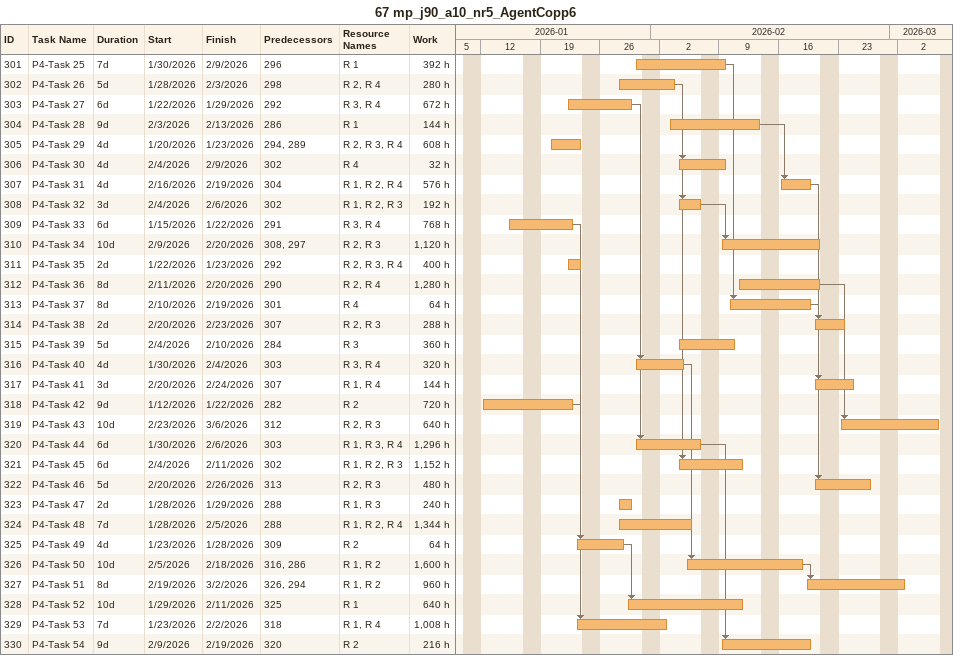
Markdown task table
67 mp_j90_a10_nr5_AgentCopp6

| ID | Task | Duration | Start | Finish | Predecessors | Resources | Work (h) |
|---|---|---|---|---|---|---|---|
| 301 | P4-Task 25 | 7d | 2026-01-30 | 2026-02-09 | 296 | R 1 | 392 |
| 302 | P4-Task 26 | 5d | 2026-01-28 | 2026-02-03 | 298 | R 2, R 4 | 280 |
| 303 | P4-Task 27 | 6d | 2026-01-22 | 2026-01-29 | 292 | R 3, R 4 | 672 |
| 304 | P4-Task 28 | 9d | 2026-02-03 | 2026-02-13 | 286 | R 1 | 144 |
| 305 | P4-Task 29 | 4d | 2026-01-20 | 2026-01-23 | 294, 289 | R 2, R 3, R 4 | 608 |
| 306 | P4-Task 30 | 4d | 2026-02-04 | 2026-02-09 | 302 | R 4 | 32 |
| 307 | P4-Task 31 | 4d | 2026-02-16 | 2026-02-19 | 304 | R 1, R 2, R 4 | 576 |
| 308 | P4-Task 32 | 3d | 2026-02-04 | 2026-02-06 | 302 | R 1, R 2, R 3 | 192 |
| 309 | P4-Task 33 | 6d | 2026-01-15 | 2026-01-22 | 291 | R 3, R 4 | 768 |
| 310 | P4-Task 34 | 10d | 2026-02-09 | 2026-02-20 | 308, 297 | R 2, R 3 | 1120 |
| 311 | P4-Task 35 | 2d | 2026-01-22 | 2026-01-23 | 292 | R 2, R 3, R 4 | 400 |
| 312 | P4-Task 36 | 8d | 2026-02-11 | 2026-02-20 | 290 | R 2, R 4 | 1280 |
| 313 | P4-Task 37 | 8d | 2026-02-10 | 2026-02-19 | 301 | R 4 | 64 |
| 314 | P4-Task 38 | 2d | 2026-02-20 | 2026-02-23 | 307 | R 2, R 3 | 288 |
| 315 | P4-Task 39 | 5d | 2026-02-04 | 2026-02-10 | 284 | R 3 | 360 |
| 316 | P4-Task 40 | 4d | 2026-01-30 | 2026-02-04 | 303 | R 3, R 4 | 320 |
| 317 | P4-Task 41 | 3d | 2026-02-20 | 2026-02-24 | 307 | R 1, R 4 | 144 |
| 318 | P4-Task 42 | 9d | 2026-01-12 | 2026-01-22 | 282 | R 2 | 720 |
| 319 | P4-Task 43 | 10d | 2026-02-23 | 2026-03-06 | 312 | R 2, R 3 | 640 |
| 320 | P4-Task 44 | 6d | 2026-01-30 | 2026-02-06 | 303 | R 1, R 3, R 4 | 1296 |
| 321 | P4-Task 45 | 6d | 2026-02-04 | 2026-02-11 | 302 | R 1, R 2, R 3 | 1152 |
| 322 | P4-Task 46 | 5d | 2026-02-20 | 2026-02-26 | 313 | R 2, R 3 | 480 |
| 323 | P4-Task 47 | 2d | 2026-01-28 | 2026-01-29 | 288 | R 1, R 3 | 240 |
| 324 | P4-Task 48 | 7d | 2026-01-28 | 2026-02-05 | 288 | R 1, R 2, R 4 | 1344 |
| 325 | P4-Task 49 | 4d | 2026-01-23 | 2026-01-28 | 309 | R 2 | 64 |
| 326 | P4-Task 50 | 10d | 2026-02-05 | 2026-02-18 | 316, 286 | R 1, R 2 | 1600 |
| 327 | P4-Task 51 | 8d | 2026-02-19 | 2026-03-02 | 326, 294 | R 1, R 2 | 960 |
| 328 | P4-Task 52 | 10d | 2026-01-29 | 2026-02-11 | 325 | R 1 | 640 |
| 329 | P4-Task 53 | 7d | 2026-01-23 | 2026-02-02 | 318 | R 1, R 4 | 1008 |
| 330 | P4-Task 54 | 9d | 2026-02-09 | 2026-02-19 | 320 | R 2 | 216 |
